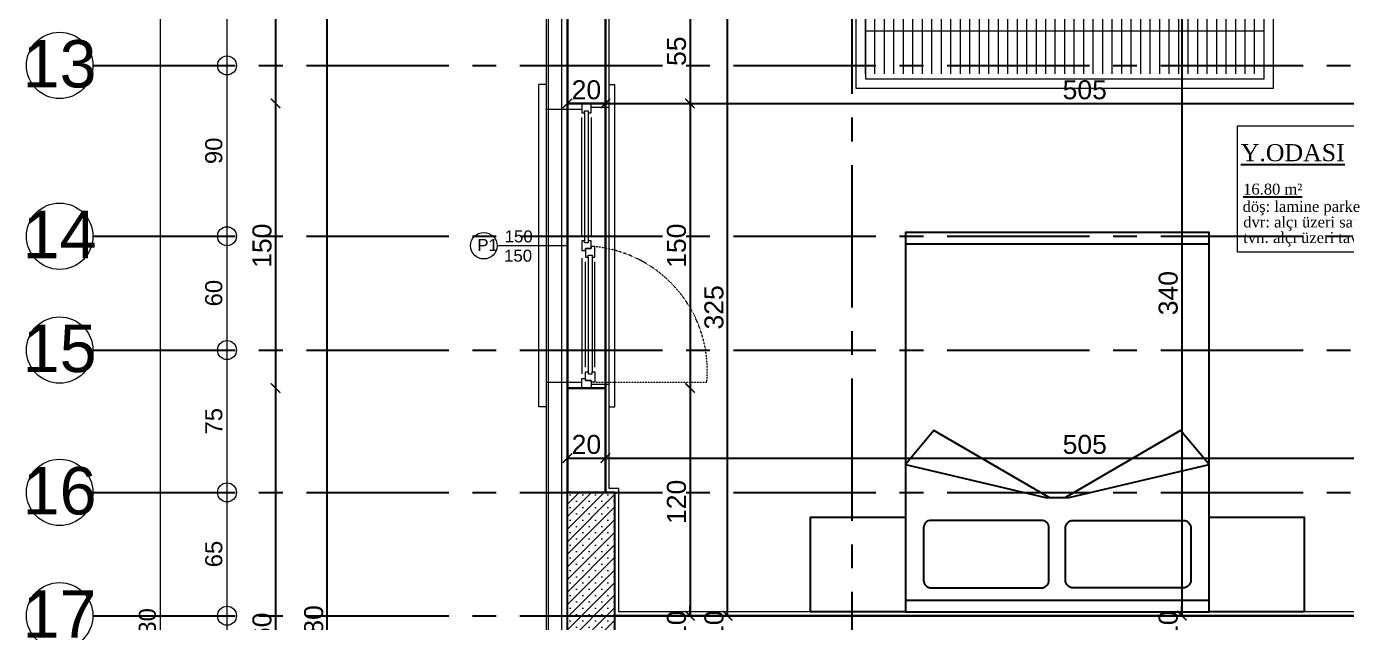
# Model space of a CAD drawing. Header units: millimetres. Extents: x 2778 to 13672, y 1832 to 5175.
# Drawn here: x 8371 to 9067, y 3662 to 3976 of the extents above; entities that cross this region are included whole.
import ezdxf

# ---------------------------------------------------------------- set-up
doc = ezdxf.new("R2010")
doc.units = ezdxf.units.MM
for name, pattern in [('CENTER2', [112.5, 75, -12.5, 12.5, -12.5]), ('DASHDOT2', [12.7, 6.35, -3.175, 0, -3.175]), ('DOTX2', [0.5, 0, -0.5])]:
    doc.linetypes.add(name, pattern=pattern)
for name, color, linetype in [('7-DCR-FRN', 8, 'Continuous'), ('İÇÖLÇÜ', 7, 'Continuous'), ('Panel', 7, 'Continuous'), ('Standart', 7, 'Continuous'), ('Yazi', 7, 'Continuous'), ('Ölçülendirme', 7, 'Continuous')]:
    doc.layers.add(name, color=color, linetype=linetype)
for name, color, linetype, lineweight in [('aks', 251, 'DASHDOT2', 35), ('duvar', 232, 'Continuous', 30), ('görünüş', 201, 'Continuous', 18), ('ince', 37, 'Continuous', 0), ('iz', 1, 'DOTX2', 20), ('pencere', 4, 'Continuous', 18), ('sıva dış', 30, 'Continuous', 9), ('sıva iç', 21, 'Continuous', 0), ('yalıtım', 107, 'Continuous', 0), ('yazı', 11, 'Continuous', 20), ('ÖLÇÜ İÇ', 7, 'Continuous', 9)]:
    doc.layers.add(name, color=color, linetype=linetype, lineweight=lineweight)
doc.styles.add('arial_1_18', font='arial.ttf', dxfattribs={"height": 0.2})
doc.styles.get("Standard").update_dxf_attribs({"font": 'arial.ttf'})
doc.styles.add('Times roman', font='times.ttf')
doc.dimstyles.new('zulay iç ölçü', dxfattribs={"dimtxt": 10, "dimasz": 5, "dimexe": 0.18, "dimexo": 0, "dimgap": 2, "dimtad": 3, "dimdec": 0, "dimzin": 0, "dimdsep": 46, "dimtxsty": 'Standard', "dimblk": 'ARCHTICK', "dimcen": 0.09, "dimse1": 1, "dimse2": 1, "dimadec": 0, "dimazin": 0, "dimtfac": 1, "dimtdec": 0, "dimtix": 1, "dimtofl": 0, "dimtmove": 0, "dimatfit": 3, "dimldrblk": 'ARCHTICK', "dimfxl": 1, "dimtolj": 1, "dimtzin": 0, "dimarcsym": 0})

# ---------------------------------------------------------------- blocks, each defined once
blk = doc.blocks.new('IDE242Entity658')
at = {"layer": 'Panel', "linetype": 'Continuous', "lineweight": 5}
h = blk.add_hatch(dxfattribs=at)
h.set_pattern_fill('SACNCR', color=163, scale=50, style=0)
h.set_pattern_definition([(45, (0, 0), (-3.314563, 3.314563), []), (45, (3.3146, 0), (-3.314563, 3.314563), [0, -4.6875])])
h.paths.add_polyline_path([(0, 1090), (0, 1240), (25, 1240), (25, 1090)])
blk = doc.blocks.new('IDE242Entity660')
at = {"layer": 'Panel', "color": 164, "linetype": 'Continuous', "lineweight": -3}
blk.add_lwpolyline([(25, 1090), (25, 1240)], dxfattribs=at)
blk = doc.blocks.new('IDE242Entity661')
at = {"layer": 'Panel', "color": 164, "linetype": 'Continuous', "lineweight": -3}
blk.add_lwpolyline([(25, 1240), (0, 1240)], dxfattribs=at)
blk = doc.blocks.new('IDE242Entity662')
at = {"layer": 'Panel', "color": 164, "linetype": 'Continuous', "lineweight": -3}
blk.add_lwpolyline([(0, 1090), (0, 1240)], dxfattribs=at)
blk = doc.blocks.new('IDE941Entity3925')
at = {"layer": 'Ölçülendirme', "color": 1, "linetype": 'Continuous', "lineweight": 5}
for points in [[(2877, -8), (2877, 2338)], [(2912, -8), (2912, 2338)]]:
    blk.add_lwpolyline(points, dxfattribs=at)
for centre in [(2912, 1465), (2912, 1375), (2912, 1315), (2912, 1240), (2912, 1175)]:
    blk.add_circle(centre, 5, dxfattribs=at)
at = {"layer": 'Ölçülendirme', "color": 1, "linetype": 'Continuous', "lineweight": 5, "style": 'arial_1_18'}
for s, p in [('90', (2909.5, 1413.01)), ('60', (2909.5, 1338.01)), ('75', (2909.5, 1270.51)), ('65', (2909.5, 1200.51)), ('2330', (2874.5, 1151.02))]:
    blk.add_text(s, height=9, rotation=90, dxfattribs=at).set_placement(p)
blk = doc.blocks.new('G')
at = {"layer": 'duvar'}
for p, q in [((1059585.28, -406613.31), (1059605.28, -406613.31)), ((1059585.28, -406763.31), (1059605.28, -406763.31))]:
    blk.add_line(p, q, dxfattribs=at)
at = {"layer": 'görünüş'}
for p, q in [((1059574.08, -406603.31), (1059570.28, -406603.31)), ((1059570.28, -406773.31), (1059570.28, -406603.31)), ((1059607.28, -406603.31), (1059610.28, -406603.31)), ((1059610.28, -406773.31), (1059610.28, -406603.31)), ((1059574.08, -406773.31), (1059570.28, -406773.31)), ((1059607.28, -406773.31), (1059610.28, -406773.31))]:
    blk.add_line(p, q, dxfattribs=at)
at = {"layer": 'ince'}
for p, q in [((1059592.78, -406683.31), (1059592.78, -406620.81)), ((1059597.78, -406620.81), (1059597.78, -406683.31)), ((1059592.78, -406694.81), (1059592.78, -406755.81)), ((1059594.78, -406752.31), (1059594.78, -406696.8)), ((1059599.78, -406752.31), (1059599.78, -406696.8))]:
    blk.add_line(p, q, dxfattribs=at)
for points in [[(1059594.28, -406618.31), (1059594.28, -406685.81)], [(1059596.28, -406618.31), (1059596.28, -406685.81)], [(1059596.28, -406694.3), (1059596.28, -406754.81)], [(1059598.28, -406694.3), (1059598.28, -406754.81)]]:
    blk.add_lwpolyline(points, dxfattribs=at)
at = {"layer": 'iz', "ltscale": 0.1}
for p, q in [((1059585.28, -406763.31), (1059585.28, -406613.31)), ((1059605.28, -406613.31), (1059605.28, -406763.31)), ((1059599.81, -406760.28), (1059658.67, -406760.28))]:
    blk.add_line(p, q, dxfattribs=at)
blk.add_arc((1059593.1, -406754.3), 65.84, 354.78958, 84.17695, dxfattribs=at)
at = {"layer": 'pencere'}
for points in [[(1059592.78, -406613.31), (1059592.78, -406618.31), (1059592.78, -406618.31), (1059594.28, -406618.31), (1059594.28, -406617.31), (1059596.28, -406617.31), (1059596.28, -406618.31), (1059597.78, -406618.31), (1059597.78, -406618.31), (1059597.78, -406613.31)], [(1059596.28, -406685.81), (1059596.28, -406686.81), (1059594.28, -406686.81), (1059594.28, -406685.81), (1059592.78, -406685.81), (1059592.78, -406690.81), (1059594.78, -406690.81), (1059594.78, -406689.81), (1059597.78, -406689.81), (1059597.78, -406685.81), (1059596.28, -406685.81)], [(1059592.78, -406763.31), (1059592.78, -406758.31), (1059594.78, -406758.31), (1059594.78, -406759.31), (1059597.78, -406759.31), (1059597.78, -406763.31)]]:
    blk.add_lwpolyline(points, dxfattribs=at)
for points in [[(1059597.78, -406688.81), (1059597.78, -406689.81), (1059594.78, -406689.81), (1059594.78, -406694.3), (1059596.28, -406694.3), (1059596.28, -406693.3), (1059598.28, -406693.3), (1059598.28, -406694.3), (1059599.78, -406694.3), (1059599.78, -406688.81)], [(1059597.78, -406760.31), (1059597.78, -406759.31), (1059594.78, -406759.31), (1059594.78, -406754.81), (1059596.28, -406754.81), (1059596.28, -406755.81), (1059598.28, -406755.81), (1059598.28, -406754.81), (1059599.78, -406754.81), (1059599.78, -406760.31)]]:
    blk.add_lwpolyline(points, close=True, dxfattribs=at)
at = {"layer": 'sıva dış'}
for p, q in [((1059574.28, -406616.31), (1059592.78, -406616.31)), ((1059574.28, -406760.31), (1059592.78, -406760.31))]:
    blk.add_line(p, q, dxfattribs=at)
at = {"layer": 'sıva iç'}
for p, q in [((1059597.78, -406615.31), (1059607.28, -406615.31)), ((1059597.78, -406761.31), (1059607.28, -406761.31))]:
    blk.add_line(p, q, dxfattribs=at)
at = {"layer": 'yazı'}
blk.add_line((1059585.28, -406688.31), (1059548.23, -406688.31), dxfattribs=at)
blk.add_circle((1059541.23, -406688.31), 7, dxfattribs=at)
for s, p in [('150', (1059552.23, -406686.57)), ('P1', (1059537.82, -406691.08)), ('150', (1059551.91, -406696.73))]:
    blk.add_text(s, height=6.328, dxfattribs=at).set_placement(p)
blk = doc.blocks.new('*U31')
at = {"layer": '7-DCR-FRN'}
for points in [[(-80, 100), (-130, 100), (-130, 50), (-80, 50)], [(80, 100), (80, 94), (-80, 94), (-80, 100)], [(-80, 100), (80, 100), (80, -100), (-80, -100)], [(-80, 100), (80, 100), (80, -100), (-80, -100)], [(130, 100), (80, 100), (80, 50), (130, 50)], [(-80, -94), (80, -94), (80, -100), (-80, -100)]]:
    blk.add_lwpolyline(points, close=True, dxfattribs=at)
for points in [[(-70.38, 83.3, -0.414214), (-66.38, 87.3), (-8.34, 87.3, -0.414214), (-4.34, 83.3), (-4.34, 55.74, -0.414214), (-8.34, 51.74), (-66.38, 51.74, -0.414214), (-70.38, 55.74)], [(70.38, 83.3, 0.414214), (66.38, 87.3), (8.34, 87.3, 0.414214), (4.34, 83.3), (4.34, 55.74, 0.414214), (8.34, 51.74), (66.38, 51.74, 0.414214), (70.38, 55.74)]]:
    blk.add_lwpolyline(points, format="xyb", close=True, dxfattribs=at)
blk.add_lwpolyline([(-4.31, 39.62), (-65, 4.38), (-80, 22.38), (-6.26, 39.62), (6.26, 39.62), (80, 22.38), (65, 4.38), (4.31, 39.62)], dxfattribs=at)
blk = doc.blocks.new('*U44')
at = {"layer": '7-DCR-FRN', "lineweight": 9}
blk.add_line((215, 30), (5, 30), dxfattribs=at)
for points in [[(220, 60), (220, 0), (0, 0), (0, 60)], [(215, 55), (215, 5), (5, 5), (5, 55)]]:
    blk.add_lwpolyline(points, close=True, dxfattribs=at)
for points in [[(5, 52.5), (5, 7.5)], [(5, 52.5), (5, 7.5)], [(5, 52.5), (5, 7.5)], [(10, 52.5), (10, 7.5)], [(10, 52.5), (10, 7.5)], [(15, 52.5), (15, 7.5)], [(15, 52.5), (15, 7.5)], [(20, 52.5), (20, 7.5)], [(20, 52.5), (20, 7.5)], [(25, 52.5), (25, 7.5)], [(25, 52.5), (25, 7.5)], [(30, 52.5), (30, 7.5)], [(30, 52.5), (30, 7.5)], [(35, 52.5), (35, 7.5)], [(35, 52.5), (35, 7.5)], [(40, 52.5), (40, 7.5)], [(40, 52.5), (40, 7.5)], [(45, 52.5), (45, 7.5)], [(45, 52.5), (45, 7.5)], [(50, 52.5), (50, 7.5)], [(50, 52.5), (50, 7.5)], [(55, 52.5), (55, 7.5)], [(60, 52.5), (60, 7.5)], [(65, 52.5), (65, 7.5)], [(70, 52.5), (70, 7.5)], [(75, 52.5), (75, 7.5)], [(80, 52.5), (80, 7.5)], [(85, 52.5), (85, 7.5)], [(90, 52.5), (90, 7.5)], [(95, 52.5), (95, 7.5)], [(100, 52.5), (100, 7.5)], [(105, 52.5), (105, 7.5)], [(110, 52.5), (110, 7.5)], [(115, 52.5), (115, 7.5)], [(120, 52.5), (120, 7.5)], [(125, 52.5), (125, 7.5)], [(130, 52.5), (130, 7.5)], [(135, 52.5), (135, 7.5)], [(140, 52.5), (140, 7.5)], [(145, 52.5), (145, 7.5)], [(150, 52.5), (150, 7.5)], [(155, 52.5), (155, 7.5)], [(160, 52.5), (160, 7.5)], [(165, 52.5), (165, 7.5)], [(170, 52.5), (170, 7.5)], [(175, 52.5), (175, 7.5)], [(180, 52.5), (180, 7.5)], [(185, 52.5), (185, 7.5)], [(190, 52.5), (190, 7.5)], [(195, 52.5), (195, 7.5)], [(200, 52.5), (200, 7.5)], [(205, 52.5), (205, 7.5)], [(210, 52.5), (210, 7.5)], [(215, 52.5), (215, 7.5)], [(220, 52.5), (220, 7.5)]]:
    blk.add_lwpolyline(points, dxfattribs=at)
blk = doc.blocks.new('_ArchTick')
at = {"color": 0, "linetype": 'ByBlock', "const_width": 0.15}
blk.add_lwpolyline([(-0.5, -0.5), (0.5, 0.5)], dxfattribs=at)
blk = doc.blocks.new('*D2862')
at = {"layer": 'Defpoints', "color": 0, "transparency": 16777216}
for p in [(8720.74, 3990.23), (8676.17, 3935.23), (8720.74, 3935.23)]:
    blk.add_point(p, dxfattribs=at)
at = {"layer": 'ÖLÇÜ İÇ', "color": 0, "lineweight": -2, "transparency": 16777216}
blk.add_line((8720.74, 3990.23), (8720.74, 3935.23), dxfattribs=at)
at = {"layer": 'ÖLÇÜ İÇ', "color": 0, "lineweight": -2, "transparency": 16777216, "xscale": 5, "yscale": 5, "zscale": 5}
for p, rotation in [((8720.74, 3990.23), 90), ((8720.74, 3935.23), 270)]:
    blk.add_blockref('_ArchTick', p, dxfattribs=dict(at, rotation=rotation))
at = {"layer": 'ÖLÇÜ İÇ', "color": 0, "transparency": 16777216, "insert": (8713.66, 3962.73), "char_height": 10, "attachment_point": 5, "rotation": 90}
blk.add_mtext('\\A1;55', dxfattribs=at)
blk = doc.blocks.new('*D2863')
at = {"layer": 'Defpoints', "color": 0, "transparency": 16777216}
for p in [(8676.17, 3935.23), (8676.17, 3785.23), (8720.74, 3785.23)]:
    blk.add_point(p, dxfattribs=at)
at = {"layer": 'ÖLÇÜ İÇ', "color": 0, "lineweight": -2, "transparency": 16777216}
blk.add_line((8720.74, 3935.23), (8720.74, 3785.23), dxfattribs=at)
at = {"layer": 'ÖLÇÜ İÇ', "color": 0, "lineweight": -2, "transparency": 16777216, "xscale": 5, "yscale": 5, "zscale": 5}
for p, rotation in [((8720.74, 3935.23), 90), ((8720.74, 3785.23), 270)]:
    blk.add_blockref('_ArchTick', p, dxfattribs=dict(at, rotation=rotation))
at = {"layer": 'ÖLÇÜ İÇ', "color": 0, "transparency": 16777216, "insert": (8713.64, 3860.23), "char_height": 10, "attachment_point": 5, "rotation": 90}
blk.add_mtext('\\A1;150', dxfattribs=at)
blk = doc.blocks.new('*D2864')
at = {"layer": 'Defpoints', "color": 0, "transparency": 16777216}
for p in [(8676.17, 3785.23), (8720.74, 3665.23), (8720.74, 3665.23)]:
    blk.add_point(p, dxfattribs=at)
at = {"layer": 'ÖLÇÜ İÇ', "color": 0, "lineweight": -2, "transparency": 16777216}
blk.add_line((8720.74, 3785.23), (8720.74, 3665.23), dxfattribs=at)
at = {"layer": 'ÖLÇÜ İÇ', "color": 0, "lineweight": -2, "transparency": 16777216, "xscale": 5, "yscale": 5, "zscale": 5}
for p, rotation in [((8720.74, 3785.23), 90), ((8720.74, 3665.23), 270)]:
    blk.add_blockref('_ArchTick', p, dxfattribs=dict(at, rotation=rotation))
at = {"layer": 'ÖLÇÜ İÇ', "color": 0, "transparency": 16777216, "insert": (8713.64, 3725.23), "char_height": 10, "attachment_point": 5, "rotation": 90}
blk.add_mtext('\\A1;120', dxfattribs=at)
blk = doc.blocks.new('*D2865')
at = {"layer": 'Defpoints', "color": 0, "transparency": 16777216}
for p in [(8720.74, 3665.23), (8720.74, 3655.23), (8720.74, 3655.23)]:
    blk.add_point(p, dxfattribs=at)
at = {"layer": 'ÖLÇÜ İÇ', "color": 0, "lineweight": -2, "transparency": 16777216}
for p, q in [((8720.74, 3665.23), (8720.74, 3670.23)), ((8720.74, 3655.23), (8720.74, 3650.23))]:
    blk.add_line(p, q, dxfattribs=at)
at = {"layer": 'ÖLÇÜ İÇ', "color": 0, "lineweight": -2, "transparency": 16777216, "xscale": 5, "yscale": 5, "zscale": 5}
for p, rotation in [((8720.74, 3665.23), 270), ((8720.74, 3655.23), 90)]:
    blk.add_blockref('_ArchTick', p, dxfattribs=dict(at, rotation=rotation))
at = {"layer": 'ÖLÇÜ İÇ', "color": 0, "transparency": 16777216, "insert": (8713.64, 3660.23), "char_height": 10, "attachment_point": 5, "rotation": 90}
blk.add_mtext('\\A1;10', dxfattribs=at)
blk = doc.blocks.new('*D2866')
at = {"layer": 'Defpoints', "color": 0, "transparency": 16777216}
for p in [(8737.54, 3665.23), (8740.5, 3665.23), (8737.54, 3655.23)]:
    blk.add_point(p, dxfattribs=at)
at = {"layer": 'ÖLÇÜ İÇ', "color": 0, "lineweight": -2, "transparency": 16777216}
for p, q in [((8740.5, 3665.23), (8740.5, 3670.23)), ((8740.5, 3655.23), (8740.5, 3650.23))]:
    blk.add_line(p, q, dxfattribs=at)
at = {"layer": 'ÖLÇÜ İÇ', "color": 0, "lineweight": -2, "transparency": 16777216, "xscale": 5, "yscale": 5, "zscale": 5}
for p, rotation in [((8740.5, 3665.23), 270), ((8740.5, 3655.23), 90)]:
    blk.add_blockref('_ArchTick', p, dxfattribs=dict(at, rotation=rotation))
at = {"layer": 'ÖLÇÜ İÇ', "color": 0, "transparency": 16777216, "insert": (8733.39, 3660.23), "char_height": 10, "attachment_point": 5, "rotation": 90}
blk.add_mtext('\\A1;10', dxfattribs=at)
blk = doc.blocks.new('*D2867')
at = {"layer": 'Defpoints', "color": 0, "transparency": 16777216}
for p in [(8740.5, 3990.23), (8740.5, 3990.23), (8737.54, 3665.23)]:
    blk.add_point(p, dxfattribs=at)
at = {"layer": 'ÖLÇÜ İÇ', "color": 0, "lineweight": -2, "transparency": 16777216}
blk.add_line((8740.5, 3665.23), (8740.5, 3990.23), dxfattribs=at)
at = {"layer": 'ÖLÇÜ İÇ', "color": 0, "lineweight": -2, "transparency": 16777216, "xscale": 5, "yscale": 5, "zscale": 5}
for p, rotation in [((8740.5, 3990.23), 90), ((8740.5, 3665.23), 270)]:
    blk.add_blockref('_ArchTick', p, dxfattribs=dict(at, rotation=rotation))
at = {"layer": 'ÖLÇÜ İÇ', "color": 0, "transparency": 16777216, "insert": (8733.39, 3827.73), "char_height": 10, "attachment_point": 5, "rotation": 90}
blk.add_mtext('\\A1;325', dxfattribs=at)
blk = doc.blocks.new('*D2958')
at = {"layer": 'Defpoints', "color": 0, "transparency": 16777216}
for p in [(8979.77, 4005.23), (8979.77, 3665.23), (8979.77, 3665.23)]:
    blk.add_point(p, dxfattribs=at)
at = {"layer": 'ÖLÇÜ İÇ', "color": 0, "lineweight": -2, "transparency": 16777216}
blk.add_line((8979.77, 4005.23), (8979.77, 3665.23), dxfattribs=at)
at = {"layer": 'ÖLÇÜ İÇ', "color": 0, "lineweight": -2, "transparency": 16777216, "xscale": 5, "yscale": 5, "zscale": 5}
for p, rotation in [((8979.77, 4005.23), 90), ((8979.77, 3665.23), 270)]:
    blk.add_blockref('_ArchTick', p, dxfattribs=dict(at, rotation=rotation))
at = {"layer": 'ÖLÇÜ İÇ', "color": 0, "transparency": 16777216, "insert": (8972.67, 3835.23), "char_height": 10, "attachment_point": 5, "rotation": 90}
blk.add_mtext('\\A1;340', dxfattribs=at)
blk = doc.blocks.new('*D2959')
at = {"layer": 'Defpoints', "color": 0, "transparency": 16777216}
for p in [(8979.77, 3665.23), (8979.77, 3655.23), (8979.77, 3655.23)]:
    blk.add_point(p, dxfattribs=at)
at = {"layer": 'ÖLÇÜ İÇ', "color": 0, "lineweight": -2, "transparency": 16777216}
for p, q in [((8979.77, 3665.23), (8979.77, 3670.23)), ((8979.77, 3655.23), (8979.77, 3650.23))]:
    blk.add_line(p, q, dxfattribs=at)
at = {"layer": 'ÖLÇÜ İÇ', "color": 0, "lineweight": -2, "transparency": 16777216, "xscale": 5, "yscale": 5, "zscale": 5}
for p, rotation in [((8979.77, 3665.23), 270), ((8979.77, 3655.23), 90)]:
    blk.add_blockref('_ArchTick', p, dxfattribs=dict(at, rotation=rotation))
at = {"layer": 'ÖLÇÜ İÇ', "color": 0, "transparency": 16777216, "insert": (8972.67, 3660.23), "char_height": 10, "attachment_point": 5, "rotation": 90}
blk.add_mtext('\\A1;10', dxfattribs=at)
blk = doc.blocks.new('*D2960')
at = {"layer": 'Defpoints', "color": 0, "transparency": 16777216}
for p in [(8656.17, 3748.33), (8676.17, 3748.33), (8676.17, 3748.33)]:
    blk.add_point(p, dxfattribs=at)
at = {"layer": 'ÖLÇÜ İÇ', "color": 0, "lineweight": -2, "transparency": 16777216}
blk.add_line((8656.17, 3748.33), (8676.17, 3748.33), dxfattribs=at)
at = {"layer": 'ÖLÇÜ İÇ', "color": 0, "lineweight": -2, "transparency": 16777216, "xscale": 5, "yscale": 5, "zscale": 5, "rotation": 180}
blk.add_blockref('_ArchTick', (8656.17, 3748.33), dxfattribs=at)
at = {"layer": 'ÖLÇÜ İÇ', "color": 0, "lineweight": -2, "transparency": 16777216, "xscale": 5, "yscale": 5, "zscale": 5}
blk.add_blockref('_ArchTick', (8676.17, 3748.33), dxfattribs=at)
at = {"layer": 'ÖLÇÜ İÇ', "color": 0, "transparency": 16777216, "insert": (8666.17, 3755.44), "char_height": 10, "attachment_point": 5}
blk.add_mtext('\\A1;20', dxfattribs=at)
blk = doc.blocks.new('*D2961')
at = {"layer": 'Defpoints', "color": 0, "transparency": 16777216}
for p in [(9181.17, 3765.23), (8676.17, 3748.33), (9181.17, 3748.33)]:
    blk.add_point(p, dxfattribs=at)
at = {"layer": 'ÖLÇÜ İÇ', "color": 0, "lineweight": -2, "transparency": 16777216}
blk.add_line((8676.17, 3748.33), (9181.17, 3748.33), dxfattribs=at)
at = {"layer": 'ÖLÇÜ İÇ', "color": 0, "lineweight": -2, "transparency": 16777216, "xscale": 5, "yscale": 5, "zscale": 5, "rotation": 180}
blk.add_blockref('_ArchTick', (8676.17, 3748.33), dxfattribs=at)
at = {"layer": 'ÖLÇÜ İÇ', "color": 0, "lineweight": -2, "transparency": 16777216, "xscale": 5, "yscale": 5, "zscale": 5}
blk.add_blockref('_ArchTick', (9181.17, 3748.33), dxfattribs=at)
at = {"layer": 'ÖLÇÜ İÇ', "color": 0, "transparency": 16777216, "insert": (8928.67, 3755.44), "char_height": 10, "attachment_point": 5}
blk.add_mtext('\\A1;505', dxfattribs=at)
blk = doc.blocks.new('*D2976')
at = {"layer": 'Defpoints', "color": 0, "transparency": 16777216}
for p in [(8656.17, 3935.23), (8676.17, 3935.23), (8676.17, 3935.23)]:
    blk.add_point(p, dxfattribs=at)
at = {"layer": 'ÖLÇÜ İÇ', "color": 0, "lineweight": -2, "transparency": 16777216}
blk.add_line((8656.17, 3935.23), (8676.17, 3935.23), dxfattribs=at)
at = {"layer": 'ÖLÇÜ İÇ', "color": 0, "lineweight": -2, "transparency": 16777216, "xscale": 5, "yscale": 5, "zscale": 5, "rotation": 180}
blk.add_blockref('_ArchTick', (8656.17, 3935.23), dxfattribs=at)
at = {"layer": 'ÖLÇÜ İÇ', "color": 0, "lineweight": -2, "transparency": 16777216, "xscale": 5, "yscale": 5, "zscale": 5}
blk.add_blockref('_ArchTick', (8676.17, 3935.23), dxfattribs=at)
at = {"layer": 'ÖLÇÜ İÇ', "color": 0, "transparency": 16777216, "insert": (8666.17, 3942.34), "char_height": 10, "attachment_point": 5}
blk.add_mtext('\\A1;20', dxfattribs=at)
blk = doc.blocks.new('*D2977')
at = {"layer": 'Defpoints', "color": 0, "transparency": 16777216}
for p in [(8676.17, 3935.23), (9181.17, 3935.23), (9181.17, 3935.23)]:
    blk.add_point(p, dxfattribs=at)
at = {"layer": 'ÖLÇÜ İÇ', "color": 0, "lineweight": -2, "transparency": 16777216}
blk.add_line((8676.17, 3935.23), (9181.17, 3935.23), dxfattribs=at)
at = {"layer": 'ÖLÇÜ İÇ', "color": 0, "lineweight": -2, "transparency": 16777216, "xscale": 5, "yscale": 5, "zscale": 5, "rotation": 180}
blk.add_blockref('_ArchTick', (8676.17, 3935.23), dxfattribs=at)
at = {"layer": 'ÖLÇÜ İÇ', "color": 0, "lineweight": -2, "transparency": 16777216, "xscale": 5, "yscale": 5, "zscale": 5}
blk.add_blockref('_ArchTick', (9181.17, 3935.23), dxfattribs=at)
at = {"layer": 'ÖLÇÜ İÇ', "color": 0, "transparency": 16777216, "insert": (8928.67, 3942.34), "char_height": 10, "attachment_point": 5}
blk.add_mtext('\\A1;505', dxfattribs=at)

msp = doc.modelspace()

# ---------------------------------------------------------------- linework, layer by layer
at = {"layer": 'aks', "color": 251, "linetype": 'CENTER2', "lineweight": -3}
for points in [[(8656.17, 2140.23), (8656.17, 5100.23)], [(8806.17, 2140.23), (8806.17, 5100.23)], [(8406.17, 3955.23), (13636.17, 3955.23)], [(8406.17, 3865.23), (13636.17, 3865.23)], [(8406.17, 3805.23), (13636.17, 3805.23)], [(8406.17, 3730.23), (13636.17, 3730.23)], [(8406.17, 3665.23), (13636.17, 3665.23)]]:
    msp.add_lwpolyline(points, dxfattribs=at)
at = {"layer": 'aks', "color": 30, "linetype": 'Continuous', "lineweight": 5}
for centre in [(8388.67, 3955.23), (8388.67, 3865.23), (8388.67, 3805.23), (8388.67, 3730.23), (8388.67, 3665.23)]:
    msp.add_circle(centre, 17.5, dxfattribs=at)
at = {"layer": 'duvar', "lineweight": 30}
for p, q in [((8656.17, 3730.23), (8656.17, 3990.23)), ((8676.17, 3730.23), (8676.17, 3990.23)), ((8681.17, 3665.23), (9181.17, 3665.23))]:
    msp.add_line(p, q, dxfattribs=at)
at = {"layer": 'İÇÖLÇÜ'}
for p, q in [((8529.65, 2565.23), (8529.65, 4745.23)), ((8502.41, 4105.23), (8502.41, 3935.23)), ((8502.41, 3935.23), (8502.41, 3785.23)), ((8502.41, 3785.23), (8502.41, 3525.23))]:
    msp.add_line(p, q, dxfattribs=at)
at = {"layer": 'sıva dış'}
msp.add_line((8653.17, 2562.23), (8653.17, 4748.23), dxfattribs=at)
at = {"layer": 'sıva iç'}
msp.add_lwpolyline([(8678.17, 3988.23), (8808.17, 3988.23), (8808.17, 4003.23), (9179.17, 4003.23), (9179.17, 3763.23), (9193.17, 3763.23), (9193.17, 3863.23), (9208.17, 3863.23), (9208.17, 4003.23), (9349.17, 4003.23), (9349.17, 3667.23), (9193.17, 3667.23), (9193.17, 3677.23), (9179.17, 3677.23), (9179.17, 3667.23), (8683.17, 3667.23), (8683.17, 3732.23), (8678.17, 3732.23)], close=True, dxfattribs=at)
at = {"layer": 'yalıtım'}
for p, q in [((8645.17, 2554.23), (8645.17, 4756.23)), ((8646.17, 2555.23), (8646.17, 4755.23))]:
    msp.add_line(p, q, dxfattribs=at)
at = {"layer": 'yazı'}
msp.add_lwpolyline([(9009.15, 3856.9), (9009.15, 3923.33), (9117.38, 3923.33), (9117.38, 3856.9)], close=True, dxfattribs=at)

# ---------------------------------------------------------------- block references
at = {"xscale": -1, "rotation": 180}
for name, p in [('*U44', (8808.17, 4003.23)), ('*U31', (8914.17, 3767.23))]:
    msp.add_blockref(name, p, dxfattribs=at)
at = {"layer": 'İÇÖLÇÜ', "xscale": 5, "yscale": 5, "zscale": 5}
for p, rotation in [((8502.41, 3935.23), 270), ((8502.41, 3935.23), 90), ((8502.41, 3785.23), 270), ((8502.41, 3785.23), 90)]:
    msp.add_blockref('_ArchTick', p, dxfattribs=dict(at, rotation=rotation))
at = {"layer": 'Panel'}
for name in ['IDE242Entity658', 'IDE242Entity661', 'IDE242Entity662', 'IDE242Entity660']:
    msp.add_blockref(name, (8656.17, 2490.23), dxfattribs=at)
at = {"layer": 'Standart'}
msp.add_blockref('IDE941Entity3925', (5564.85, 2490.23), dxfattribs=at)
at = {"layer": 'ÖLÇÜ İÇ'}
msp.add_blockref('G', (-1050929.11, 410548.54), dxfattribs=at)

# ---------------------------------------------------------------- texts
at = {"layer": 'aks', "color": 1, "linetype": 'Continuous', "lineweight": 5, "style": 'arial_1_18'}
for s, p in [('13', (8369.25, 3943.61)), ('14', (8369.25, 3853.61)), ('15', (8369.25, 3793.61)), ('16', (8369.25, 3718.61)), ('17', (8369.25, 3653.61))]:
    msp.add_text(s, height=25, dxfattribs=at).set_placement(p)
at = {"layer": 'İÇÖLÇÜ', "char_height": 10, "attachment_point": 5, "rotation": 90}
for s, insert in [('\\A1;150', (8495.31, 3860.23)), ('\\A1;260', (8495.31, 3655.23)), ('\\A1;2180', (8522.54, 3655.23))]:
    msp.add_mtext(s, dxfattribs=dict(at, insert=insert))
at = {"layer": 'Yazi', "style": 'Times roman'}
for s, height, p in [('%%UY.ODASI', 8.996, (9010.86, 3904.76)), ('%%U16.80 m²', 5.7665, (9012.1, 3887.17))]:
    msp.add_text(s, height=height, dxfattribs=at).set_placement(p)
at = {"layer": 'yazı', "style": 'Times roman'}
for s, p in [('döş: lamine parke', (9011.83, 3878.06)), ('dvr: alçı üzeri saten boya', (9012.17, 3869.84)), ('tvn: alçı üzeri tavan boyası', (9012.17, 3861.64))]:
    msp.add_text(s, height=5.7665, dxfattribs=at).set_placement(p)

# ---------------------------------------------------------------- dimensions: what is measured, and where the dimension line sits
at = {"layer": 'ÖLÇÜ İÇ'}
for base, p1, p2, picture, middle in [((8979.77, 3665.23), (8979.77, 4005.23), (8979.77, 3665.23), '*D2958', (8972.67, 3835.23)), ((8720.74, 3935.23), (8720.74, 3990.23), (8676.17, 3935.23), '*D2862', (8713.66, 3962.73)), ((8740.5, 3990.23), (8737.54, 3665.23), (8740.5, 3990.23), '*D2867', (8733.39, 3827.73)), ((8720.74, 3785.23), (8676.17, 3935.23), (8676.17, 3785.23), '*D2863', (8713.64, 3860.23)), ((8720.74, 3665.23), (8676.17, 3785.23), (8720.74, 3665.23), '*D2864', (8713.64, 3725.23)), ((8720.74, 3655.23), (8720.74, 3665.23), (8720.74, 3655.23), '*D2865', (8713.64, 3660.23)), ((8979.77, 3655.23), (8979.77, 3665.23), (8979.77, 3655.23), '*D2959', (8972.67, 3660.23))]:
    dim = msp.add_linear_dim(base=base, p1=p1, p2=p2, angle=270, dimstyle='zulay iç ölçü', override={"dimtmove": 1}, dxfattribs=at)
    dim.commit()
    dim.dimension.update_dxf_attribs({"geometry": picture, "text_midpoint": middle})
for base, p1, p2, picture, middle in [((8676.17, 3935.23), (8656.17, 3935.23), (8676.17, 3935.23), '*D2976', (8666.17, 3942.34)), ((8676.17, 3748.33), (8656.17, 3748.33), (8676.17, 3748.33), '*D2960', (8666.17, 3755.44))]:
    dim = msp.add_linear_dim(base=base, p1=p1, p2=p2, dimstyle='zulay iç ölçü', dxfattribs=at)
    dim.commit()
    dim.dimension.update_dxf_attribs({"geometry": picture, "text_midpoint": middle})
for base, p1, p2, picture, middle in [((9181.17, 3935.23), (8676.17, 3935.23), (9181.17, 3935.23), '*D2977', (8928.67, 3942.34)), ((9181.17, 3748.33), (8676.17, 3748.33), (9181.17, 3765.23), '*D2961', (8928.67, 3755.44))]:
    dim = msp.add_linear_dim(base=base, p1=p1, p2=p2, dimstyle='zulay iç ölçü', override={"dimtmove": 1}, dxfattribs=at)
    dim.commit()
    dim.dimension.update_dxf_attribs({"geometry": picture, "text_midpoint": middle})
dim = msp.add_linear_dim(base=(8740.5, 3665.23), p1=(8737.54, 3655.23), p2=(8737.54, 3665.23), angle=270, dimstyle='zulay iç ölçü', dxfattribs=at)
dim.commit()
dim.dimension.update_dxf_attribs({"geometry": '*D2866', "text_midpoint": (8733.39, 3660.23)})

doc.saveas('drawing.dxf')
